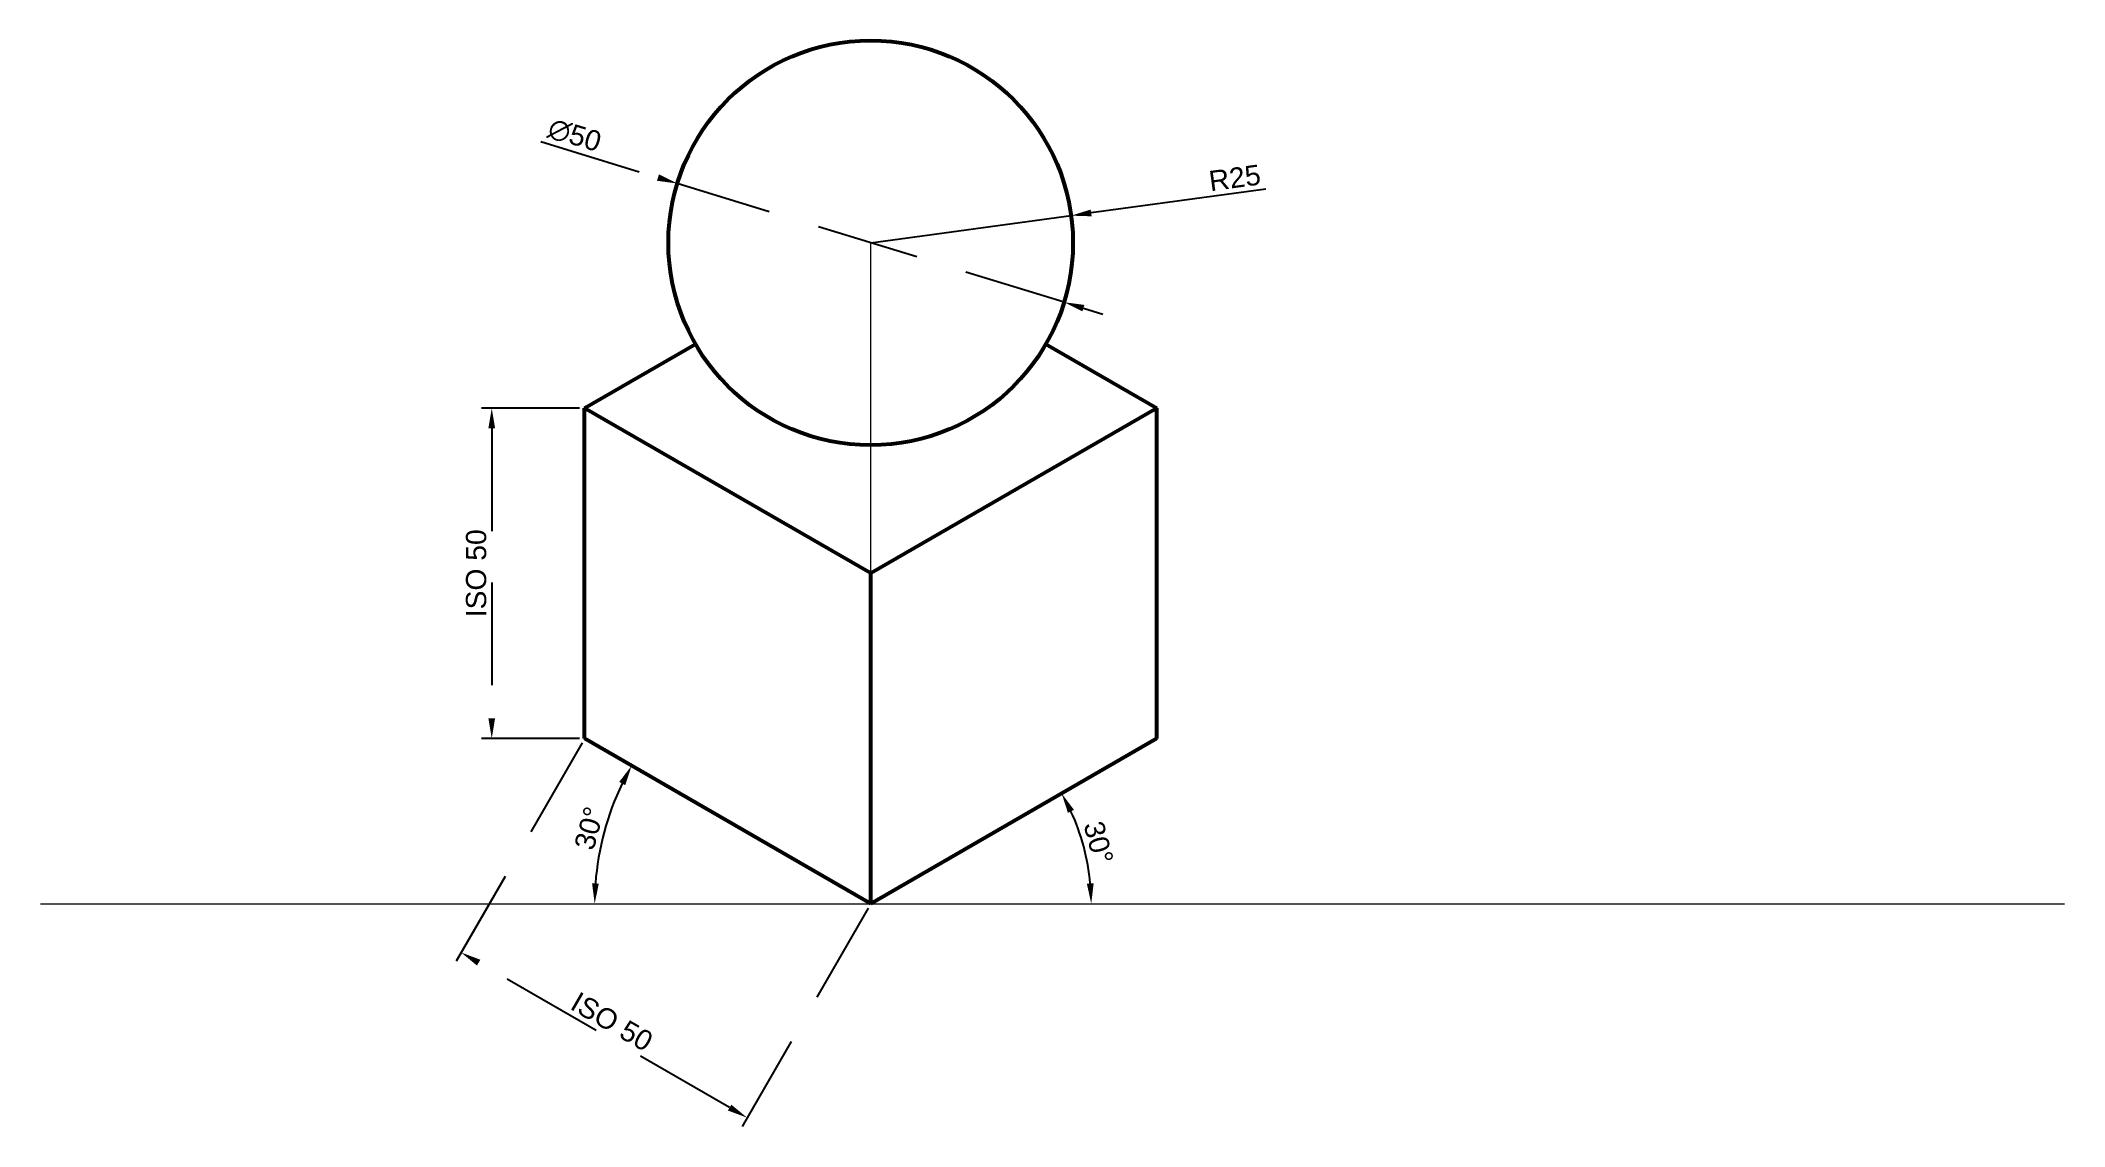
# Paper-space layout '1' of a CAD drawing. Header units: millimetres. Extents: x 12 to 262, y 6 to 140.
import ezdxf

# ---------------------------------------------------------------- set-up
doc = ezdxf.new("R2010")
doc.units = ezdxf.units.MM
doc.linetypes.add('HIDDEN', pattern=[9.525, 6.35, -3.175])
doc.styles.get("Standard").update_dxf_attribs({"font": 'arial.ttf'})
doc.dimstyles.new('ISO-25', dxfattribs={"dimtxt": 2.5, "dimasz": 2.5, "dimexe": 1.25, "dimexo": 0.625, "dimtad": 1, "dimtxsty": 'Standard', "dimcen": 2.5, "dimadec": 0, "dimazin": 0, "dimtfac": 1, "dimtmove": 0, "dimatfit": 3, "dimfxl": 1, "dimarcsym": 0})

# ---------------------------------------------------------------- blocks, each defined once
blk = doc.blocks.new('*D1')
at = {"color": 0, "lineweight": -2, "transparency": 16777216}
for p, q in [((163.08, 121.36), (141.49, 118.43)), ((114.24, 114.73), (139.01, 118.09))]:
    blk.add_line(p, q, dxfattribs=at)
at = {"color": 0, "lineweight": 15, "transparency": 16777216}
blk.add_solid([(141.43, 118.84), (141.55, 118.01), (139.01, 118.09)], dxfattribs=at)
at = {"layer": 'Defpoints', "color": 0, "lineweight": 15, "transparency": 16777216}
for p in [(139.01, 118.09), (114.24, 114.73)]:
    blk.add_point(p, dxfattribs=at)
at = {"color": 0, "lineweight": 20, "transparency": 16777216, "insert": (159.24, 122.75), "char_height": 2.5, "attachment_point": 5, "rotation": 7.7277}
blk.add_mtext('R25', dxfattribs=at)
blk = doc.blocks.new('*D2')
at = {"color": 0, "lineweight": -2, "transparency": 16777216}
blk.add_arc((114.24, 33.09), 27.26, 5.2572, 24.7428, dxfattribs=at)
at = {"color": 0, "lineweight": 15, "transparency": 16777216}
for points in [[(138.62, 44.31), (139.36, 44.69), (137.84, 46.72)], [(141.8, 35.61), (140.96, 35.57), (141.5, 33.09)]]:
    blk.add_solid(points, dxfattribs=at)
at = {"layer": 'Defpoints', "color": 0, "lineweight": 15, "transparency": 16777216}
for p in [(149.59, 53.5), (141.08, 37.82), (11.63, 33.09), (114.24, 33.09), (261.79, 33.09)]:
    blk.add_point(p, dxfattribs=at)
at = {"color": 0, "lineweight": 20, "transparency": 16777216, "insert": (142.4, 40.64), "char_height": 2.5, "attachment_point": 5, "rotation": 285}
blk.add_mtext('30°', dxfattribs=at)
blk = doc.blocks.new('*D3')
at = {"color": 0, "lineweight": -2, "transparency": 16777216}
blk.add_arc((114.24, 33.09), 34.11, 154.2007, 175.7993, dxfattribs=at)
at = {"color": 0, "lineweight": 15, "transparency": 16777216}
for points in [[(83.16, 48.13), (83.9, 47.74), (84.7, 50.14)], [(80.64, 35.57), (79.81, 35.6), (80.13, 33.09)]]:
    blk.add_solid(points, dxfattribs=at)
at = {"layer": 'Defpoints', "color": 0, "lineweight": 15, "transparency": 16777216}
for p in [(78.89, 53.5), (82.19, 44.75), (11.63, 33.09), (114.24, 33.09), (261.79, 33.09)]:
    blk.add_point(p, dxfattribs=at)
at = {"color": 0, "lineweight": 20, "transparency": 16777216, "insert": (79.46, 42.41), "char_height": 2.5, "attachment_point": 5, "rotation": 75}
blk.add_mtext('30°', dxfattribs=at)
blk = doc.blocks.new('*D36')
at = {"color": 0, "linetype": 'HIDDEN', "lineweight": -2, "ltscale": 2, "transparency": 16777216}
for p, q in [((78.58, 52.96), (63, 25.98)), ((113.93, 32.55), (98.35, 5.57)), ((96.81, 7.9), (65.79, 25.81))]:
    blk.add_line(p, q, dxfattribs=at)
at = {"color": 0, "linetype": 'HIDDEN', "lineweight": 0, "ltscale": 2, "transparency": 16777216}
for points in [[(66, 26.17), (65.58, 25.45), (63.62, 27.06)], [(97.02, 8.26), (96.6, 7.54), (98.97, 6.65)]]:
    blk.add_solid(points, dxfattribs=at)
at = {"layer": 'Defpoints', "color": 0, "linetype": 'HIDDEN', "lineweight": 0, "ltscale": 2, "transparency": 16777216}
for p in [(78.89, 53.5), (114.24, 33.09), (63.62, 27.06)]:
    blk.add_point(p, dxfattribs=at)
at = {"color": 0, "linetype": 'HIDDEN', "lineweight": 15, "ltscale": 2, "transparency": 16777216, "insert": (82.26, 18.51), "char_height": 2.5, "attachment_point": 5, "rotation": 330}
blk.add_mtext('ISO 50', dxfattribs=at)
blk = doc.blocks.new('*D37')
at = {"color": 0, "linetype": 'HIDDEN', "lineweight": -2, "ltscale": 2, "transparency": 16777216}
for p, q in [((78.26, 94.32), (66.16, 94.32)), ((67.41, 91.82), (67.41, 56)), ((78.26, 53.5), (66.16, 53.5))]:
    blk.add_line(p, q, dxfattribs=at)
at = {"color": 0, "linetype": 'HIDDEN', "lineweight": 0, "ltscale": 2, "transparency": 16777216}
for points in [[(66.99, 91.82), (67.82, 91.82), (67.41, 94.32)], [(66.99, 56), (67.82, 56), (67.41, 53.5)]]:
    blk.add_solid(points, dxfattribs=at)
at = {"layer": 'Defpoints', "color": 0, "linetype": 'HIDDEN', "lineweight": 0, "ltscale": 2, "transparency": 16777216}
for p in [(78.89, 94.32), (67.41, 53.5), (78.89, 53.5)]:
    blk.add_point(p, dxfattribs=at)
at = {"color": 0, "linetype": 'HIDDEN', "lineweight": 15, "ltscale": 2, "transparency": 16777216, "insert": (65.49, 73.91), "char_height": 2.5, "attachment_point": 5, "rotation": 90}
blk.add_mtext('ISO 50', dxfattribs=at)
blk = doc.blocks.new('*D38')
at = {"color": 0, "linetype": 'HIDDEN', "lineweight": -2, "ltscale": 2, "transparency": 16777216}
for p, q in [((73.47, 127.24), (87.95, 122.8)), ((138.14, 107.4), (90.34, 122.06)), ((140.53, 106.66), (142.92, 105.93))]:
    blk.add_line(p, q, dxfattribs=at)
at = {"color": 0, "linetype": 'HIDDEN', "lineweight": 15, "ltscale": 2, "transparency": 16777216}
for points in [[(88.07, 123.19), (87.83, 122.4), (90.34, 122.06)], [(140.65, 107.06), (140.41, 106.26), (138.14, 107.4)]]:
    blk.add_solid(points, dxfattribs=at)
at = {"layer": 'Defpoints', "color": 0, "linetype": 'HIDDEN', "lineweight": 15, "ltscale": 2, "transparency": 16777216}
for p in [(90.34, 122.06), (138.14, 107.4)]:
    blk.add_point(p, dxfattribs=at)
at = {"color": 0, "linetype": 'HIDDEN', "lineweight": 15, "ltscale": 2, "transparency": 16777216, "insert": (77.65, 128.02), "char_height": 2.5, "attachment_point": 5, "rotation": 342.9419}
blk.add_mtext('∅50', dxfattribs=at)

psp = doc.layouts.new('1')

# ---------------------------------------------------------------- linework, layer by layer
at = {"lineweight": 20}
for p, q in [((114.24, 73.909), (114.24, 114.729)), ((11.635, 33.089), (261.79, 33.089))]:
    psp.add_line(p, q, dxfattribs=at)
at = {"lineweight": 53}
for p, q in [((78.889, 94.319), (92.589, 102.229)), ((135.891, 102.229), (149.591, 94.319)), ((78.889, 53.499), (78.889, 94.319)), ((114.24, 73.909), (78.889, 94.319)), ((149.591, 94.319), (114.24, 73.909)), ((149.591, 53.499), (149.591, 94.319)), ((114.24, 33.089), (114.24, 73.909)), ((114.24, 33.089), (78.889, 53.499)), ((149.591, 53.499), (114.24, 33.089))]:
    psp.add_line(p, q, dxfattribs=at)
psp.add_line((261.79, 33.089), (261.79, 33.089))
psp.add_circle((114.24, 114.729), 25, dxfattribs=at)

# ---------------------------------------------------------------- dimensions: what is measured, and where the dimension line sits
at = {"linetype": 'HIDDEN', "lineweight": 15, "ltscale": 2}
dim = psp.add_diameter_dim_2p(p1=(138.14, 107.395), p2=(90.34, 122.062), dimstyle='ISO-25', dxfattribs=at)
dim.commit()
dim.dimension.update_dxf_attribs({"geometry": '*D38', "text_midpoint": (77.073, 126.133), "dimtype": 163})
at = {"lineweight": 20}
dim = psp.add_radius_dim(center=(114.24, 114.729), mpoint=(139.013, 118.091), dimstyle='ISO-25', dxfattribs=at)
dim.commit()
dim.dimension.update_dxf_attribs({"geometry": '*D1', "text_midpoint": (159.493, 120.87), "dimtype": 164})
at = {"linetype": 'HIDDEN', "lineweight": 15, "ltscale": 2}
dim = psp.add_linear_dim(base=(67.407, 53.499), p1=(78.889, 94.319), p2=(78.889, 53.499), angle=90, text='ISO 50', dimstyle='ISO-25', dxfattribs=at)
dim.commit()
dim.dimension.update_dxf_attribs({"geometry": '*D37', "text_midpoint": (65.488, 73.909)})
at = {"lineweight": 20}
for base, line2, picture, middle in [((141.082, 37.822), ((149.591, 53.499), (114.24, 33.089)), '*D2', (142.405, 40.636)), ((82.19, 44.754), ((114.24, 33.089), (78.889, 53.499)), '*D3', (79.458, 42.409))]:
    dim = psp.add_angular_dim_2l(base=base, line1=((11.635, 33.089), (261.79, 33.089)), line2=line2, dimstyle='ISO-25', dxfattribs=at)
    dim.commit()
    dim.dimension.update_dxf_attribs({"geometry": picture, "text_midpoint": middle})
at = {"linetype": 'HIDDEN', "lineweight": 15, "ltscale": 2}
dim = psp.add_aligned_dim(p1=(114.24, 33.089), p2=(78.889, 53.499), distance=30.532, text='ISO 50', dimstyle='ISO-25', dxfattribs=at)
dim.commit()
dim.dimension.update_dxf_attribs({"geometry": '*D36', "text_midpoint": (82.258, 18.514)})

doc.saveas('drawing.dxf')
